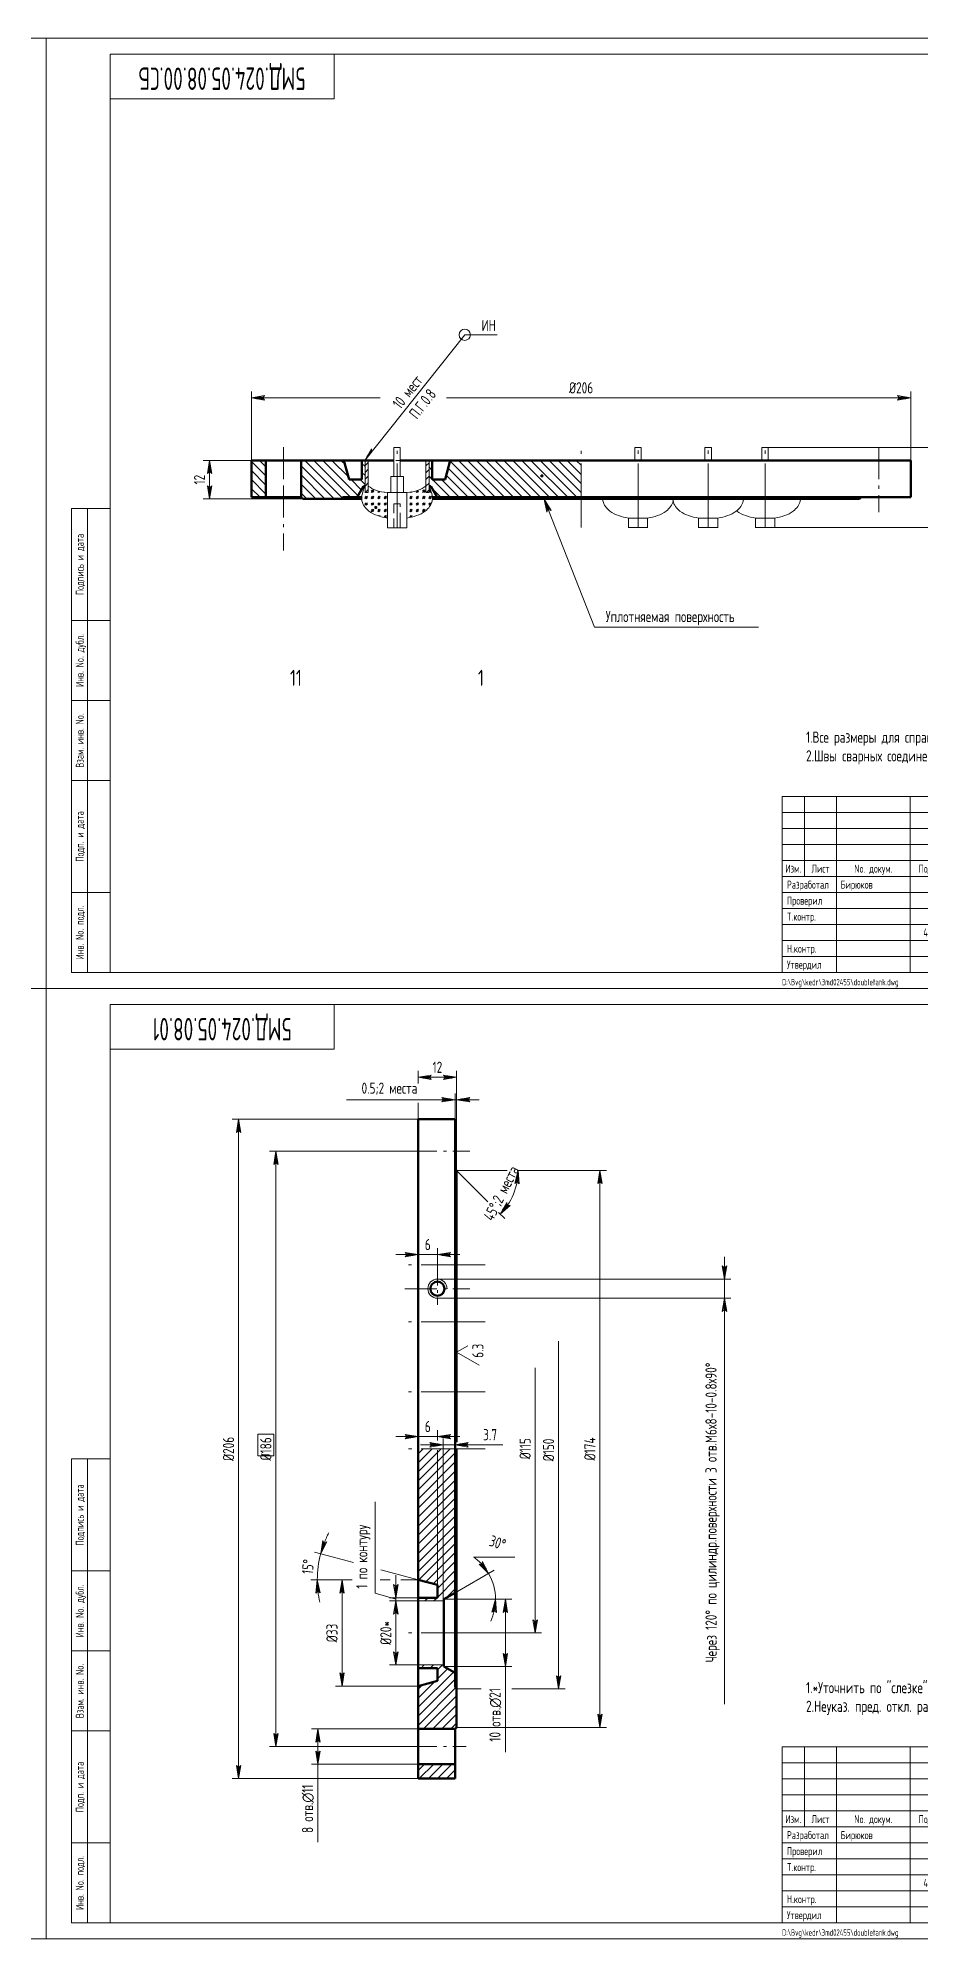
# Model space of a CAD drawing. Extents: x -414 to 4851, y -2165 to 1761.
# Drawn here: x 1683 to 1959, y 1014 to 1608 of the extents above; entities that cross this region are included whole.
import ezdxf
from ezdxf.enums import TextEntityAlignment as Align

# ---------------------------------------------------------------- set-up
doc = ezdxf.new("R2010")
doc.units = 0
for name, pattern in [('S-P10', [15, 10, -2, 1, -2]), ('S-P20', [27, 20, -3, 1, -3]), ('S-P4', [7.8, 4, -1.5, 0.8, -1.5])]:
    doc.linetypes.add(name, pattern=pattern)
for name, color, linetype, lineweight in [('1', 9, 'CONTINUOUS', 20), ('2', 2, 'CONTINUOUS', 50), ('DIM', 4, 'CONTINUOUS', 20), ('HATCH', 5, 'CONTINUOUS', 20), ('TR', 3, 'CONTINUOUS', 20)]:
    doc.layers.add(name, color=color, linetype=linetype, lineweight=lineweight)
doc.styles.add('SIMPLEX', font='simplex.shx', dxfattribs={"width": 0.7})
pattern_1 = [(44.99999999999999, (1051.303833354489, 349.9254798137327), (6.468351676861131e-16, 2.000000618897904), [1.13137, -1.697056]), (44.99999999999999, (1051.303833354489, 350.3254798137328), (6.468351676861131e-16, 2.000000618897904), [0.565686, -2.262742]), (44.99999999999999, (1051.703833354489, 349.9254798137327), (6.468351676861131e-16, 2.000000618897904), [0.565686, -2.262742])]
pattern_2 = [(44.99999999999999, (1050.703833354489, 349.3254798137328), (-1.060660171779821, 1.060660171779822), [])]
pattern_3 = [(135, (-1573.865780161137, -28.8072000388579), (-1.414213562373095, -1.414213562373095), [])]
pattern_4 = [(225, (3306.707753339704, -2259.665381346863), (1.414213562373095, -1.414213562373095), [])]

# ---------------------------------------------------------------- blocks, each defined once
blk = doc.blocks.new('SHTAMP1')
at = {"layer": 'DIM', "color": 2}
for p, q in [((-185, 55), (0, 55)), ((-185, 55), (-185, 0)), ((-178, 55), (-178, 29.99999999999999)), ((-168, 55), (-168, 0)), ((-145, 55), (-145, 0)), ((-130, 55), (-130, 0)), ((-120, 55), (-120, 0)), ((-120, 40), (0, 40)), ((-49.99999999999997, 40), (-50, 0)), ((-34.99999999999997, 40), (-34.99999999999997, 20)), ((-17.99999999999997, 40), (-17.99999999999997, 20.00000000000001)), ((-185, 35), (-120, 35)), ((-185, 30), (-120, 30)), ((-49.99999999999997, 35), (0, 35)), ((-50, 20), (0, 20)), ((-29.99999999999994, 20.00000000000001), (-29.99999999999997, 15)), ((-120, 15), (0, 15))]:
    blk.add_line(p, q, dxfattribs=at)
at = {"layer": 'DIM'}
for p, q in [((-185, 50), (-120, 50)), ((-185, 45), (-120, 45)), ((-185, 40), (-120, 40)), ((-44.99999999999997, 35), (-44.99999999999997, 20)), ((-39.99999999999997, 35), (-39.99999999999997, 20)), ((-185, 25), (-120, 25)), ((-185, 20), (-120, 20)), ((-185, 15), (-120, 15)), ((-185, 10), (-120, 10)), ((-185, 5), (-120, 5))]:
    blk.add_line(p, q, dxfattribs=at)
at = {"layer": 'DIM', "style": 'SIMPLEX', "width": 0.6}
blk.add_text('1', height=2.5, dxfattribs=at).set_placement((-35.17607202795625, 16.2))
at = {"layer": 'DIM', "style": 'SIMPLEX', "width": 0.6, "flags": 8}
blk.add_attdef('ОБОЗНАЧЕНИЕ2', text='', height=7, dxfattribs=at).set_placement((-117, 60), align=Align.MIDDLE)
at = {"layer": 'DIM', "style": 'SIMPLEX', "width": 0.6}
for tag, height, p in [('ОБОЗНАЧЕНИЕ', 7, (-60, 47.5)), ('МАСШТАБ', 5, (-9, 27.5))]:
    blk.add_attdef(tag, text='', height=height, dxfattribs=at).set_placement(p, align=Align.MIDDLE)
at = {"layer": 'DIM', "style": 'SIMPLEX', "width": 0.9108433734939759}
blk.add_attdef('ДАТА', text='', height=2.5, dxfattribs=at).set_placement((-129.5, 26.2), (-120.5, 26.2), align=Align.FIT)
at = {"layer": 'DIM', "style": 'SIMPLEX', "width": 0.6}
for tag, p in [('ЛИСТОВ', (-13.325, 16.2)), ('FORMAT', (-20, -3.8))]:
    blk.add_attdef(tag, p, '', height=2.5, dxfattribs=at)
blk.add_attdef('ТЕЛЕФОН', text='', height=2.5, dxfattribs=at).set_placement((-137.5, 12.5), align=Align.MIDDLE_CENTER)
at = {"layer": 'TR', "style": 'SIMPLEX', "width": 0.7}
for s, p in [('Литера', (-42.49999999999997, 36.2)), ('Масса', (-26.49999999999997, 36.2)), ('Масштаб', (-9, 36.2)), ('Изм.', (-181.5, 31.2)), ('Лист', (-173, 31.2)), ('No. докум.', (-156.5, 31.2)), ('Подпись', (-137.5, 31.2)), ('Дата', (-125, 31.2)), ('Институт ядерной физики', (-25, 10.70243239950646)), ('СО РАН', (-25, 6.416718113792172)), ('Новосибирск', (-25, 2.131003828077887))]:
    blk.add_text(s, height=2.5, dxfattribs=at).set_placement(p, align=Align.CENTER)
at = {"layer": 'TR', "style": 'SIMPLEX'}
for s, width, p in [('Разработал', 0.6, (-183.5, 26.2)), ('T.контр.', 0.7, (-183.5, 16.2)), ('Проверил', 0.7, (-183.5, 21.2)), ('Лист', 0.7, (-48.5, 16.2)), ('Листов', 0.7, (-28.49999999999997, 16.2)), ('Н.контр.', 0.7, (-183.5, 6.200000000000001)), ('Утвердил', 0.7, (-183.5, 1.200000000000001))]:
    blk.add_text(s, height=2.5, dxfattribs=dict(at, width=width)).set_placement(p)
at = {"layer": 'TR', "style": 'SIMPLEX', "width": 0.6}
for tag, height, p in [('НАИМЕНОВАНИЕ', 5, (-85.34568711718521, 29.20002082529924)), ('НАИМЕНОВАНИЕ2', 5, (-85.34568711718521, 21.20002082529924)), ('МАТЕРИАЛ', 3.5, (-85, 9)), ('СОРТАМЕНТ', 3.5, (-85, 3))]:
    blk.add_attdef(tag, text='', height=height, dxfattribs=at).set_placement(p, align=Align.CENTER)
for tag, p, height in [('РАЗРАБОТАЛ', (-166.7, 26.2), 2.5), ('ПРОВЕРИЛ', (-166.7, 21.2), 2.5), ('НОРМОКОНТРОЛЬ', (-166.7, 6.199999999999998), 2.5), ('УТВЕРДИЛ', (-166.7, 1.199999999999999), 2.5), ('ФАЙЛ', (-185, -4), 2)]:
    blk.add_attdef(tag, p, '', height=height, dxfattribs=at)
blk = doc.blocks.new('A4')
at = {"layer": 'DIM', "color": 2}
for p, q in [((7.999999999999972, 5), (8.000000000000028, 150)), ((20.00000000000003, 150), (8.000000000000028, 150)), ((12.99999999999997, 5), (13.00000000000003, 150)), ((20, 115), (8, 115)), ((20, 90), (8, 90)), ((20, 65), (8, 65)), ((19.99999999999997, 30), (7.999999999999972, 30)), ((19.99999999999997, 5), (7.999999999999972, 5))]:
    blk.add_line(p, q, dxfattribs=at)
at = {"layer": 'DIM'}
blk.add_lwpolyline([(0, 0), (1.81854043542623e-14, 297), (210, 297), (210, 0)], close=True, dxfattribs=at)
at = {"layer": 'DIM', "color": 2}
blk.add_lwpolyline([(20, 5), (20.00000000000002, 292), (205, 292), (205, 5)], close=True, dxfattribs=at)
blk.add_lwpolyline([(20.00000000000001, 278), (90.00000000000001, 278), (90.00000000000001, 292)], dxfattribs=at)
at = {"layer": 'DIM'}
ref = blk.add_blockref('SHTAMP1', (205, 5), dxfattribs=at)
ref.add_attrib('МАСШТАБ', '1:1', dxfattribs={"height": 5, "style": 'SIMPLEX', "width": 0.6}).set_placement((196, 32.5), align=Align.MIDDLE)
ref.add_attrib('ЛИСТОВ', '1', (191.675, 21.2), dxfattribs={"height": 2.5, "style": 'SIMPLEX', "width": 0.6})
ref.add_attrib('FORMAT', 'Format A4', (185, 1.2), dxfattribs={"height": 2.5, "style": 'SIMPLEX', "width": 0.6})
at = {"layer": 'DIM', "style": 'SIMPLEX', "width": 0.7}
for s, p in [('Подпись и дата', (11.80000000000001, 132.5)), ('Инв. No. дубл.', (11.79999999999998, 102.5)), ('Взам. инв. No.', (11.79999999999998, 77.50000000000003)), ('Подп. и дата', (11.79999999999998, 47.50000000000001)), ('Инв. No. подл.', (11.79999999999998, 17.50000000000001))]:
    blk.add_text(s, height=2.5, rotation=90, dxfattribs=at).set_placement(p, align=Align.CENTER)
blk = doc.blocks.new('LEADR')
at = {"layer": 'DIM'}
for p, q in [((-1.170416226631389, 0.2000000000000028), (0, 0)), ((-0.9997944300187243, -0.0002412563466975826), (-1.170416226631389, 0.2000000000000028)), ((0, 0), (-1.170416226631389, -0.1999999999999886)), ((-0.4381870021173455, 0.07487712356459042), (-1.063684681848329, 0.07474016190496968)), ((0, 0), (-1, 0)), ((-1.170416226631389, -0.1999999999999886), (-0.9997944300187243, -0.0002412563466975826)), ((-0.4396274744967172, -0.07512327059271229), (-1.063870801763059, -0.07525989858129378))]:
    blk.add_line(p, q, dxfattribs=at)
blk = doc.blocks.new('SVLEADR')
at = {"layer": 'DIM'}
for p, q in [((-1.170621796612664, -0.199758743653291), (-1, 0)), ((0, 0), (-1.170621796612664, -0.199758743653291)), ((-0.3755462257252447, -0.07510924514504325), (-1.064076371744335, -0.0750186422345962))]:
    blk.add_line(p, q, dxfattribs=at)

msp = doc.modelspace()

# ---------------------------------------------------------------- hatches: boundary and pattern name
at = {"layer": 'HATCH'}
h = msp.add_hatch(dxfattribs=at)
h.set_pattern_fill('U', color=256, scale=2, angle=135, style=0, pattern_type=0)
h.set_pattern_definition(pattern_3)
h.paths.add_polyline_path([(1749.866534416438, 1464.431477026158), (1754.366534416438, 1464.431477026158), (1754.366534416438, 1475.931477026159), (1749.866534416439, 1475.931477026159)])
h = msp.add_hatch(dxfattribs=at)
h.set_pattern_fill('U', color=256, scale=2, angle=135, style=0, pattern_type=0)
h.set_pattern_definition(pattern_3)
h.paths.add_polyline_path([(1782.55713333968, 1463.931477026158), (1784.866534416438, 1467.931477026158), (1785.366534416437, 1467.931477026158), (1785.366534416438, 1475.931477026158), (1784.366534416438, 1475.931477026158), (1784.366534416438, 1469.931477026158), (1780.366534416438, 1469.931477026158), (1778.758839261851, 1475.931477026158), (1765.366534416439, 1475.931477026158), (1765.366534416438, 1464.431477026158), (1765.866534416438, 1463.931477026158)])
h = msp.add_hatch(dxfattribs=at)
h.set_pattern_fill('U', color=256, scale=1.5, angle=44.99999999999999, style=0, pattern_type=0)
h.set_pattern_definition(pattern_2)
h.paths.add_polyline_path([(1785.366534416438, 1465.925243599611), (1786.366534416438, 1465.925243599611), (1786.366534416438, 1475.931477026158), (1785.366534416438, 1475.931477026158)])
h = msp.add_hatch(dxfattribs=at)
h.set_pattern_fill('U', color=256, scale=1.5, angle=44.99999999999999, style=0, pattern_type=0)
h.set_pattern_definition(pattern_2)
h.paths.add_polyline_path([(1804.366534416438, 1465.925243599611), (1805.366534416438, 1465.925243599611), (1805.366534416438, 1475.931477026157), (1804.366534416438, 1475.931477026157)])
h = msp.add_hatch(dxfattribs=at)
h.set_pattern_fill('U', color=256, scale=2, angle=135, style=0, pattern_type=0)
h.set_pattern_definition(pattern_3)
h.paths.add_polyline_path([(1852.866534416438, 1475.931477026156), (1811.974229571026, 1475.931477026157), (1810.366534416439, 1469.931477026158), (1806.366534416438, 1469.931477026158), (1806.366534416438, 1475.931477026157), (1805.366534416437, 1475.931477026158), (1805.366534416438, 1467.931477026158), (1805.866534416438, 1467.931477026158), (1808.175935493196, 1463.931477026158), (1852.866534416438, 1463.931477026158)])
h = msp.add_hatch(dxfattribs=at)
h.set_pattern_fill('STEK', color=256, scale=2, angle=-1.272221872585407e-14, style=0, pattern_type=2)
h.set_pattern_definition(pattern_1)
edge = h.paths.add_edge_path()
edge.add_line((1786.366534416437, 1465.925243599611), (1785.366534416438, 1465.925243599612))
edge.add_line((1785.366534416438, 1465.925243599612), (1785.366534416437, 1467.931477026156))
edge.add_spline(control_points=[(1785.366534416438, 1467.931477026158), (1784.725137772699, 1466.353715661609), (1783.564225224601, 1463.49800541758), (1786.948376826766, 1459.062631097087), (1790.298904459577, 1458.35928347819), (1792.366534416438, 1457.925243599611)], knot_values=[0, 0, 0, 0, 4.748227285243624, 8.594177550623275, 14.79264694561892, 14.79264694561892, 14.79264694561892, 14.79264694561892], degree=3, periodic=0)
edge.add_line((1792.366534416438, 1457.925243599611), (1792.366534416438, 1465.95226907359))
edge.add_spline(control_points=[(1792.344896208548, 1465.954795815385), (1791.101233830645, 1466.061574957586), (1788.938617543903, 1466.247254219188), (1787.133554375039, 1467.42922556551), (1786.366534416438, 1467.931477026158)], knot_values=[0, 0, 0, 0, 3.670717162489791, 6.383044836497906, 6.383044836497906, 6.383044836497906, 6.383044836497906], degree=3, periodic=0)
edge.add_line((1786.366534416437, 1467.931477026158), (1786.366534416437, 1465.925243599611))
h = msp.add_hatch(dxfattribs=at)
h.set_pattern_fill('STEK', color=256, scale=2, angle=-1.272221872585407e-14, style=0, pattern_type=2)
h.set_pattern_definition(pattern_1)
edge = h.paths.add_edge_path()
edge.add_spline(control_points=[(1798.388172624328, 1465.954795815385), (1799.631835002231, 1466.061574957586), (1801.794451288973, 1466.247254219188), (1803.599514457836, 1467.429225565509), (1804.366534416438, 1467.931477026158)], knot_values=[0, 0, 0, 0, 3.670717162490015, 6.383044836498129, 6.383044836498129, 6.383044836498129, 6.383044836498129], degree=3, periodic=0)
edge.add_line((1798.366534416438, 1465.952563487323), (1798.366534416437, 1457.925243599611))
edge.add_spline(control_points=[(1798.366534416438, 1457.925243599611), (1800.434164373298, 1458.35928347819), (1803.784692006109, 1459.062631097087), (1807.168843608274, 1463.49800541758), (1806.007931060176, 1466.353715661609), (1805.366534416438, 1467.931477026158)], knot_values=[0, 0, 0, 0, 6.198469394995648, 10.0444196603753, 14.79264694561888, 14.79264694561888, 14.79264694561888, 14.79264694561888], degree=3, periodic=0)
edge.add_line((1805.366534416437, 1467.931477026159), (1805.366534416438, 1465.925243599611))
edge.add_line((1805.366534416438, 1465.925243599611), (1804.366534416437, 1465.925243599611))
edge.add_line((1804.366534416437, 1465.925243599611), (1804.366534416438, 1467.931477026158))
h = msp.add_hatch(dxfattribs=at)
h.set_pattern_fill('U', color=256, scale=2, angle=225, style=0, pattern_type=0)
h.set_pattern_definition(pattern_4)
h.paths.add_polyline_path([(1801.96907627469, 1167.066933230711), (1801.96907627469, 1126.174628385299), (1807.969076274689, 1124.566933230712), (1807.969076274689, 1120.566933230711), (1801.96907627469, 1120.566933230711), (1801.969076274689, 1119.566933230711), (1809.969076274689, 1119.566933230711), (1809.969076274689, 1120.066933230712), (1813.969076274689, 1122.376334307469), (1813.969076274689, 1167.066933230712)])
h = msp.add_hatch(dxfattribs=at)
h.set_pattern_fill('U', color=256, scale=2, angle=225, style=0, pattern_type=0)
h.set_pattern_definition(pattern_4)
h.paths.add_polyline_path([(1813.969076274689, 1096.757532153953), (1809.969076274689, 1099.066933230711), (1809.969076274689, 1099.566933230711), (1801.969076274689, 1099.566933230711), (1801.969076274689, 1098.566933230711), (1807.969076274689, 1098.566933230711), (1807.969076274689, 1094.566933230712), (1801.969076274689, 1092.959238076125), (1801.969076274689, 1079.566933230712), (1813.469076274689, 1079.566933230712), (1813.969076274689, 1080.066933230711)])
h = msp.add_hatch(dxfattribs=at)
h.set_pattern_fill('U', color=256, scale=2, angle=225, style=0, pattern_type=0)
h.set_pattern_definition(pattern_4)
h.paths.add_polyline_path([(1813.469076274689, 1064.066933230712), (1813.469076274689, 1068.566933230712), (1801.969076274689, 1068.566933230712), (1801.969076274688, 1064.066933230712)])

# ---------------------------------------------------------------- linework, layer by layer
at = {"layer": '1', "linetype": 'S-P10'}
for p, q in [((1759.866534416438, 1480.070887324208), (1759.866534416438, 1459.792066728108)), ((1945.866534416438, 1480.070887324208), (1945.866534416438, 1459.792066728108)), ((1759.866534416438, 1468.070887324208), (1759.866534416438, 1447.792066728108)), ((1797.829665976639, 1260.066933230712), (1818.108486572738, 1260.066933230712)), ((1797.829665976639, 1217.128404656511), (1818.108486572738, 1217.128404656511)), ((1797.829665976639, 1074.066933230712), (1816.970340264788, 1074.066933230712))]:
    msp.add_line(p, q, dxfattribs=at)
at = {"layer": '1'}
for p, q in [((1796.366534416438, 1479.931477026158), (1794.366534416438, 1479.931477026158)), ((1794.366534416438, 1479.931477026158), (1794.366534416438, 1470.931477026158)), ((1796.366534416438, 1470.931477026158), (1796.366534416438, 1479.931477026158)), ((1785.366534416438, 1465.925243599612), (1785.366534416438, 1475.931477026158)), ((1786.366534416438, 1465.925243599612), (1786.366534416438, 1475.931477026158)), ((1796.985497978927, 1475.931477026158), (1794.985497978927, 1475.931477026158)), ((1804.366534416438, 1465.925243599612), (1804.366534416438, 1475.931477026158)), ((1805.366534416438, 1465.925243599612), (1805.366534416438, 1475.931477026158)), ((1797.366534416438, 1470.931477026158), (1793.366534416438, 1470.931477026158)), ((1793.366534416438, 1470.931477026158), (1793.366534416438, 1465.931477026158)), ((1797.366534416438, 1465.931477026158), (1797.366534416438, 1470.931477026158)), ((1786.366534416438, 1465.925243599611), (1785.366534416438, 1465.925243599611)), ((1792.366534416438, 1465.925243599611), (1792.366534416438, 1454.925243599611)), ((1798.366534416438, 1465.925243599611), (1792.366534416438, 1465.925243599611)), ((1794.366534416438, 1462.425243599611), (1794.366534416438, 1459.456602176462)), ((1796.366534416438, 1462.425243599611), (1794.366534416438, 1462.425243599611)), ((1796.366534416438, 1461.406058563111), (1796.366534416438, 1462.425243599611)), ((1798.366534416438, 1454.925243599611), (1798.366534416438, 1465.925243599611)), ((1805.366534416438, 1465.925243599611), (1804.366534416438, 1465.925243599611)), ((1794.366534416438, 1457.79595193317), (1794.366534416438, 1454.925243599611)), ((1796.366534416438, 1454.925243599611), (1796.366534416438, 1459.601005248141)), ((1792.366534416438, 1454.925243599611), (1798.366534416438, 1454.925243599611)), ((1756.895422728571, 1171.702252864811), (1751.859945297053, 1171.702252864811)), ((1751.859945297053, 1171.702252864811), (1751.859945297053, 1164.876926775794)), ((1756.895422728571, 1164.926748418783), (1756.895422728571, 1171.702252864811)), ((1751.859945297053, 1164.926748418783), (1756.895422728571, 1164.926748418783)), ((1809.969076274689, 1119.566933230711), (1801.969076274689, 1119.566933230711)), ((1809.969076274689, 1099.566933230711), (1801.969076274689, 1099.566933230711))]:
    msp.add_line(p, q, dxfattribs=at)
at = {"layer": '1', "linetype": 'S-P20'}
for p, q in [((1795.366534416438, 1454.967390402789), (1795.366534416438, 1480.887799602436)), ((1852.866534416438, 1454.967390402789), (1852.866534416438, 1480.887799602436)), ((1870.666534416438, 1455.009537205966), (1870.666534416438, 1480.929946405613)), ((1892.566534416438, 1455.009537205966), (1892.566534416438, 1480.929946405613)), ((1910.366534416438, 1455.009537205966), (1910.366534416438, 1480.929946405613)), ((1822.891016094881, 1224.566933230712), (1796.970606895233, 1224.566933230712)), ((1822.891016094881, 1206.766933230712), (1796.970606895233, 1206.766933230712)), ((1822.891016094881, 1184.866933230712), (1796.970606895233, 1184.866933230712)), ((1822.933162898059, 1167.066933230712), (1797.012753698411, 1167.066933230712)), ((1822.933162898059, 1109.566933230712), (1797.012753698411, 1109.566933230712))]:
    msp.add_line(p, q, dxfattribs=at)
at = {"layer": '1', "color": 2}
for p, q in [((1869.666534416438, 1479.973623829335), (1869.666534416438, 1475.931477026157)), ((1871.666534416438, 1479.973623829335), (1869.666534416438, 1479.973623829335)), ((1871.666534416438, 1475.931477026157), (1871.666534416438, 1479.973623829335)), ((1891.566534416438, 1479.973623829335), (1891.566534416438, 1475.931477026157)), ((1893.566534416438, 1479.973623829335), (1891.566534416438, 1479.973623829335)), ((1893.566534416438, 1475.931477026157), (1893.566534416438, 1479.973623829335)), ((1909.366534416438, 1479.973623829335), (1909.366534416438, 1475.931477026157)), ((1911.366534416438, 1479.973623829335), (1909.366534416438, 1479.973623829335)), ((1911.366534416438, 1475.931477026158), (1911.366534416438, 1479.973623829335)), ((1872.285497978928, 1475.973623829335), (1870.285497978928, 1475.973623829335)), ((1894.185497978927, 1475.973623829335), (1892.185497978927, 1475.973623829335)), ((1911.985497978927, 1475.973623829335), (1909.985497978927, 1475.973623829335)), ((1870.666534416438, 1457.925243599611), (1867.666534416439, 1457.925243599611)), ((1867.666534416439, 1454.925243599611), (1867.666534416439, 1457.925243599611)), ((1870.666534416438, 1457.925243599611), (1873.666534416438, 1457.925243599611)), ((1873.666534416438, 1454.925243599611), (1873.666534416438, 1457.925243599611)), ((1892.566534416438, 1457.925243599611), (1889.566534416439, 1457.925243599611)), ((1889.566534416439, 1454.925243599611), (1889.566534416439, 1457.925243599611)), ((1892.566534416438, 1457.925243599611), (1895.566534416438, 1457.925243599611)), ((1895.566534416438, 1454.925243599611), (1895.566534416438, 1457.925243599611)), ((1910.366534416438, 1457.925243599611), (1907.366534416439, 1457.925243599611)), ((1907.366534416439, 1454.925243599611), (1907.366534416439, 1457.925243599611)), ((1910.366534416438, 1457.925243599611), (1913.366534416438, 1457.925243599611)), ((1913.366534416438, 1454.925243599611), (1913.366534416438, 1457.925243599611)), ((1870.666534416438, 1454.967390402789), (1867.666534416439, 1454.967390402789)), ((1870.666534416438, 1454.967390402789), (1873.666534416438, 1454.967390402789)), ((1892.566534416438, 1454.967390402789), (1889.566534416439, 1454.967390402789)), ((1892.566534416438, 1454.967390402789), (1895.566534416438, 1454.967390402789)), ((1910.366534416438, 1454.967390402789), (1907.366534416439, 1454.967390402789)), ((1910.366534416438, 1454.967390402789), (1913.366534416438, 1454.967390402789))]:
    msp.add_line(p, q, dxfattribs=at)
at = {"layer": '1', "linetype": 'S-P4'}
msp.add_line((1807.96907627469, 1222.128404656511), (1807.96907627469, 1212.128404656511), dxfattribs=at)
at = {"layer": '1'}
msp.add_arc((1807.96907627469, 1217.128404656511), 3, 0, 270, dxfattribs=at)
for points in [[(1792.366534416438, 1457.925243599611), (1786.564510466768, 1460.106422392869), (1784.3968658136, 1463.283315545206), (1785.366534416438, 1467.931477026158)], [(1786.366534416438, 1467.931477026158), (1788.732155119936, 1466.604616031791), (1792.344896208548, 1465.954795815385)], [(1798.366534416438, 1457.925243599611), (1804.168558366107, 1460.106422392869), (1806.336203019275, 1463.283315545206), (1805.366534416438, 1467.931477026158)], [(1804.366534416438, 1467.931477026158), (1802.00091371294, 1466.604616031791), (1798.388172624328, 1465.954795815385)]]:
    msp.add_spline(points, degree=3, dxfattribs=at)
at = {"layer": '1', "color": 2}
for points, knots in [([(1867.666534416439, 1457.925243599611), (1865.598904459579, 1458.35928347819), (1862.248376826768, 1459.062631097086), (1859.794473383229, 1462.27879325468), (1859.626610346252, 1463.713835383503), (1859.618190038635, 1463.931477026157)], [0, 0, 0, 0, 6.198469394995435, 10.04441966037509, 10.7263892243141, 10.7263892243141, 10.7263892243141, 10.7263892243141]), ([(1873.666534416438, 1457.925243599611), (1875.734164373298, 1458.35928347819), (1879.084692006109, 1459.062631097086), (1881.538595449648, 1462.27879325468), (1881.706458486625, 1463.713835383503), (1881.714878794242, 1463.931477026157)], [0, 0, 0, 0, 6.198469394995435, 10.04441966037509, 10.7263892243141, 10.7263892243141, 10.7263892243141, 10.7263892243141]), ([(1889.566534416439, 1457.925243599611), (1887.498904459578, 1458.35928347819), (1884.148376826767, 1459.062631097086), (1881.694473383228, 1462.27879325468), (1881.526610346252, 1463.713835383503), (1881.518190038634, 1463.931477026157)], [0, 0, 0, 0, 6.198469394995435, 10.04441966037509, 10.7263892243141, 10.7263892243141, 10.7263892243141, 10.7263892243141]), ([(1895.566534416438, 1457.925243599611), (1897.634164373298, 1458.35928347819), (1900.984692006109, 1459.062631097086), (1903.438595449648, 1462.27879325468), (1903.606458486624, 1463.713835383503), (1903.614878794242, 1463.931477026157)], [0, 0, 0, 0, 6.198469394995435, 10.04441966037509, 10.7263892243141, 10.7263892243141, 10.7263892243141, 10.7263892243141]), ([(1913.366534416438, 1457.925243599611), (1915.434164373298, 1458.35928347819), (1918.784692006109, 1459.062631097086), (1921.238595449648, 1462.27879325468), (1921.406458486625, 1463.713835383503), (1921.414878794242, 1463.931477026157)], [0, 0, 0, 0, 6.198469394995435, 10.04441966037509, 10.7263892243141, 10.7263892243141, 10.7263892243141, 10.7263892243141]), ([(1907.366534416439, 1457.925243599611), (1905.298904459578, 1458.35928347819), (1903.190562191384, 1458.801869744195), (1901.499027626091, 1460.158473912565), (1901.466534416438, 1460.185001870164)], [0, 0, 0, 0, 6.198469394995435, 6.320519288384264, 6.320519288384264, 6.320519288384264, 6.320519288384264])]:
    msp.add_open_spline(points, degree=3, knots=knots, dxfattribs=at)
at = {"layer": '2'}
for p, q in [((1749.866534416438, 1464.431477026158), (1749.866534416438, 1475.931477026159)), ((1749.866534416438, 1475.931477026159), (1794.366534416438, 1475.931477026158)), ((1754.366534416438, 1464.431477026158), (1754.366534416438, 1475.931477026159)), ((1765.366534416438, 1464.431477026158), (1765.366534416438, 1475.931477026158)), ((1780.366534416438, 1469.931477026158), (1778.758839261851, 1475.931477026158)), ((1784.366534416438, 1469.931477026158), (1784.366534416438, 1475.931477026158)), ((1796.366534416438, 1475.931477026158), (1852.866534416438, 1475.931477026156)), ((1806.366534416438, 1469.931477026158), (1806.366534416438, 1475.931477026158)), ((1810.366534416439, 1469.931477026158), (1811.974229571026, 1475.931477026158)), ((1955.866534416438, 1475.931477026159), (1852.866534416438, 1475.931477026156)), ((1955.866534416438, 1464.431477026158), (1955.866534416438, 1475.931477026159)), ((1784.366534416438, 1469.931477026158), (1780.366534416438, 1469.931477026158)), ((1782.845808474274, 1464.431477026158), (1784.866534416438, 1467.931477026158)), ((1785.366534416438, 1467.931477026158), (1784.866534416438, 1467.931477026158)), ((1805.866534416438, 1467.931477026158), (1805.366534416438, 1467.931477026158)), ((1807.887260358601, 1464.431477026158), (1805.866534416438, 1467.931477026158)), ((1810.366534416438, 1469.931477026158), (1806.366534416438, 1469.931477026158)), ((1765.366534416438, 1464.431477026158), (1749.866534416438, 1464.431477026158)), ((1765.866534416438, 1463.931477026158), (1765.366534416438, 1464.431477026158)), ((1784.318190038633, 1463.931477026158), (1765.866534416438, 1463.931477026158)), ((1777.866534416438, 1463.931477026158), (1778.366534416438, 1464.431477026158)), ((1784.327060265949, 1464.431477026158), (1778.366534416438, 1464.431477026158)), ((1852.866534416438, 1464.431477026158), (1806.406008566926, 1464.431477026158)), ((1852.866534416438, 1463.931477026158), (1806.414878794242, 1463.931477026158)), ((1852.866534416438, 1464.431477026157), (1955.866534416438, 1464.431477026158)), ((1852.866534416438, 1463.931477026158), (1939.866534416438, 1463.931477026158)), ((1939.866534416438, 1463.931477026158), (1940.366534416438, 1464.431477026158)), ((1801.969076274688, 1270.066933230712), (1801.969076274691, 1167.066933230712)), ((1813.469076274689, 1270.066933230712), (1801.969076274688, 1270.066933230712)), ((1813.46907627469, 1167.066933230712), (1813.469076274689, 1270.066933230712)), ((1813.969076274689, 1254.066933230712), (1813.469076274689, 1254.566933230712)), ((1813.969076274689, 1169.212081904711), (1813.969076274689, 1254.066933230712)), ((1801.969076274689, 1110.566933230711), (1801.969076274691, 1167.066933230712)), ((1813.469076274689, 1167.066933230712), (1813.469076274689, 1120.6064073812)), ((1813.969076274689, 1167.066933230712), (1813.969076274689, 1120.615277608516)), ((1807.969076274689, 1124.566933230712), (1801.969076274689, 1126.174628385299)), ((1807.969076274689, 1124.566933230711), (1807.969076274689, 1120.566933230711)), ((1807.969076274689, 1120.566933230711), (1801.969076274689, 1120.566933230711)), ((1813.469076274689, 1122.087659172875), (1809.969076274689, 1120.066933230712)), ((1809.969076274689, 1120.066933230711), (1809.969076274689, 1119.566933230711)), ((1809.969076274689, 1119.566933230711), (1809.969076274689, 1099.066933230711)), ((1813.469076274689, 1120.6064073812), (1813.469076274689, 1092.566933230712)), ((1813.969076274689, 1120.597537153884), (1813.969076274689, 1080.066933230712)), ((1801.969076274688, 1064.066933230712), (1801.969076274689, 1110.566933230711)), ((1813.469076274689, 1097.046207288548), (1809.969076274689, 1099.066933230711)), ((1807.969076274689, 1098.566933230711), (1801.969076274689, 1098.566933230711)), ((1807.969076274689, 1094.566933230711), (1801.969076274689, 1092.959238076124)), ((1807.969076274689, 1098.566933230711), (1807.969076274689, 1094.566933230711)), ((1813.969076274689, 1092.066933230712), (1813.469076274689, 1092.566933230712)), ((1813.469076274689, 1079.566933230712), (1801.969076274689, 1079.566933230712)), ((1813.969076274689, 1080.066933230712), (1813.469076274689, 1079.566933230712)), ((1813.469076274689, 1079.566933230712), (1813.469076274689, 1064.066933230712)), ((1813.469076274689, 1068.566933230712), (1801.969076274688, 1068.566933230712)), ((1813.469076274689, 1064.066933230712), (1801.969076274688, 1064.066933230712))]:
    msp.add_line(p, q, dxfattribs=at)
msp.add_circle((1807.96907627469, 1217.128404656511), 2.2, dxfattribs=at)
at = {"layer": 'DIM'}
for p, q in [((1785.340601350193, 1475.931477026158), (1816.509260788963, 1515.190111646162)), ((1816.509260788963, 1515.190111646162), (1826.601284383913, 1515.190111646162)), ((1749.866534416438, 1475.931477026159), (1749.866534416438, 1497.478395476146)), ((1955.866534416438, 1475.931477026159), (1955.866534416438, 1497.478395476146)), ((1753.366534416438, 1495.478395476146), (1790.068170586197, 1495.478395476146)), ((1810.857731279444, 1495.478395476146), (1952.366534416438, 1495.478395476146)), ((1911.366534416438, 1479.973623829335), (1973.25726375459, 1479.973623829335)), ((1749.866534416438, 1475.931477026159), (1734.796906072554, 1475.931477026159)), ((1736.796906072554, 1467.431477026158), (1736.796906072554, 1472.431477026159)), ((1765.866534416438, 1463.931477026158), (1734.796906072554, 1463.931477026158)), ((1841.326829695225, 1463.833990932248), (1857.05335441589, 1423.830149326327)), ((1913.366534416438, 1454.967390402789), (1973.25726375459, 1454.967390402789)), ((1857.05335441589, 1423.830149326327), (1908.32835441589, 1423.830149326327)), ((1801.969076274688, 1281.215820749516), (1801.969076274688, 1285.175883062281)), ((1810.469076274689, 1283.175883062281), (1805.469076274688, 1283.175883062281)), ((1813.969076274689, 1254.066933230712), (1813.969076274689, 1285.175883062281)), ((1813.469076274689, 1270.066933230712), (1813.469076274689, 1278.175883062281)), ((1813.969076274689, 1254.066933230712), (1813.969076274689, 1278.175883062281)), ((1809.969076274689, 1276.175883062281), (1779.519076274689, 1276.175883062281)), ((1801.969076274688, 1270.066933230712), (1801.969076274688, 1275.16789851234)), ((1813.969076274689, 1276.175883062281), (1813.469076274689, 1276.175883062281)), ((1817.469076274689, 1276.175883062281), (1820.969076274689, 1276.175883062281)), ((1801.969076274688, 1270.066933230712), (1743.84333666627, 1270.066933230712)), ((1745.84333666627, 1067.566933230712), (1745.84333666627, 1266.566933230712)), ((1797.829665976639, 1260.066933230712), (1755.511188615248, 1260.066933230712)), ((1757.511188615248, 1077.566933230712), (1757.511188615248, 1256.566933230712)), ((1813.969076274689, 1254.066933230712), (1829.819480574899, 1254.066933230712)), ((1813.969076274689, 1254.066933230712), (1823.731160638015, 1244.304848867379)), ((1832.876340615435, 1254.066933230712), (1860.771445110333, 1254.066933230712)), ((1858.771445110333, 1083.566933230712), (1858.771445110333, 1250.566933230712)), ((1827.080748989604, 1240.955260515787), (1828.986996165409, 1239.04901333998)), ((1807.96907627469, 1222.128404656511), (1807.96907627469, 1229.771821664478)), ((1798.46907627469, 1227.771821664478), (1794.96907627469, 1227.771821664478)), ((1807.96907627469, 1227.771821664478), (1801.96907627469, 1227.771821664478)), ((1811.46907627469, 1227.771821664478), (1814.96907627469, 1227.771821664478)), ((1897.682951909685, 1223.628404656511), (1897.682951909685, 1227.128404656511)), ((1807.96907627469, 1220.128404656511), (1899.682951909685, 1220.128404656511)), ((1897.682951909685, 1220.128404656511), (1897.682951909685, 1214.128404656511)), ((1807.96907627469, 1214.128404656511), (1899.682951909685, 1214.128404656511)), ((1897.682951909685, 1210.628404656511), (1897.682951909685, 1087.311737989844)), ((1845.853467369307, 1095.566933230712), (1845.853467369307, 1200.742405257181)), ((1838.522271700549, 1113.066933230712), (1838.522271700549, 1192.385821214218)), ((1798.469076274691, 1170.912734675833), (1794.969076274691, 1170.912734675833)), ((1807.969076274689, 1170.912734675833), (1801.969076274691, 1170.912734675833)), ((1807.969076274689, 1169.697984830393), (1807.969076274689, 1172.912734675833)), ((1809.731704854847, 1119.566933230711), (1809.731704854847, 1170.361753029561)), ((1811.469076274689, 1170.912734675833), (1814.969076274689, 1170.912734675833)), ((1806.231704854847, 1168.361753029561), (1802.731704854847, 1168.361753029561)), ((1807.969076274689, 1124.566933230712), (1807.969076274689, 1166.661100258439)), ((1809.731704854847, 1168.361753029561), (1813.469076274689, 1168.361753029561)), ((1816.969076274689, 1168.361753029561), (1828.402409608022, 1168.361753029561)), ((1788.566031616196, 1121.996933230711), (1788.566031616196, 1150.580266564045)), ((1781.77205475009, 1131.58640399233), (1769.57971621151, 1134.853331257589)), ((1801.969076274689, 1126.174628385299), (1790.257115625299, 1129.312838783088)), ((1813.46907627469, 1122.087659172875), (1825.698768816737, 1129.148475454129)), ((1832.182468169743, 1133.284706084897), (1819.271537218486, 1133.284706084898)), ((1781.341725730526, 1126.126406563452), (1768.430794779269, 1126.126406563453)), ((1781.143790760118, 1126.126406563452), (1776.174740951829, 1126.126406563452)), ((1793.217933381077, 1126.126406563452), (1790.05094860238, 1126.126406563452)), ((1794.99936494953, 1124.066933230711), (1794.99936494953, 1127.566933230711)), ((1802.149042563857, 1126.126406563452), (1796.582861547574, 1126.126406563452)), ((1778.174740951829, 1096.459238076124), (1778.174740951829, 1122.626406563452)), ((1794.99936494953, 1120.066933230711), (1788.566031616196, 1121.996933230711)), ((1802.246423480608, 1120.566933230711), (1792.99936494953, 1120.566933230711)), ((1801.96907627469, 1119.566933230711), (1792.99936494953, 1119.566933230711)), ((1794.99936494953, 1119.566933230711), (1794.99936494953, 1120.566933230711)), ((1794.99936494953, 1119.566933230711), (1794.99936494953, 1120.566933230711)), ((1809.969076274689, 1120.066933230712), (1831.220860915512, 1120.066933230712)), ((1794.99936494953, 1103.066933230711), (1794.99936494953, 1116.066933230711)), ((1794.99936494953, 1116.066933230711), (1794.99936494953, 1112.566933230711)), ((1829.220860915512, 1116.566933230712), (1829.220860915512, 1102.566933230711)), ((1822.933162898059, 1109.566933230712), (1840.522271700549, 1109.566933230712)), ((1801.969076274689, 1099.566933230711), (1792.99936494953, 1099.566933230711)), ((1809.969076274689, 1099.066933230711), (1831.220860915512, 1099.066933230711)), ((1829.220860915512, 1099.066933230711), (1829.220860915512, 1072.350266564045)), ((1801.969076274689, 1092.959238076124), (1776.174740951829, 1092.959238076124)), ((1813.969076274689, 1092.066933230712), (1821.684349082449, 1092.066933230712)), ((1831.268652433085, 1092.066933230712), (1847.853467369307, 1092.066933230712)), ((1801.969076274689, 1079.566933230712), (1768.653144737204, 1079.566933230712)), ((1770.653144737204, 1076.066933230712), (1770.653144737204, 1072.066933230712)), ((1813.969076274689, 1080.066933230712), (1860.771445110333, 1080.066933230712)), ((1797.829665976639, 1074.066933230712), (1755.511188615248, 1074.066933230712)), ((1802.314965975533, 1064.066933230712), (1743.84333666627, 1064.066933230712)), ((1801.969076274688, 1068.566933230712), (1768.653144737204, 1068.566933230712)), ((1770.653144737204, 1068.566933230712), (1770.653144737204, 1044.183599897379))]:
    msp.add_line(p, q, dxfattribs=at)
at = {"layer": 'DIM', "color": 2}
for p, q in [((1693.666142646561, 1315.933691005587), (1693.666142646561, 1460.933691005587)), ((1705.666142646561, 1460.933691005587), (1693.666142646561, 1460.933691005587)), ((1698.666142646561, 1315.933691005587), (1698.666142646561, 1460.933691005587)), ((1705.666142646561, 1425.933691005587), (1693.666142646561, 1425.933691005587)), ((1705.666142646561, 1400.933691005587), (1693.666142646561, 1400.933691005587)), ((1705.666142646561, 1375.933691005587), (1693.666142646561, 1375.933691005587)), ((1705.666142646561, 1340.933691005587), (1693.666142646561, 1340.933691005587)), ((1705.666142646561, 1315.933691005587), (1693.666142646561, 1315.933691005587)), ((1693.666142646561, 1018.933691005587), (1693.666142646561, 1163.933691005587)), ((1705.666142646561, 1163.933691005587), (1693.666142646561, 1163.933691005587)), ((1698.666142646561, 1018.933691005587), (1698.666142646561, 1163.933691005587)), ((1705.666142646561, 1128.933691005587), (1693.666142646561, 1128.933691005587)), ((1705.666142646561, 1103.933691005587), (1693.666142646561, 1103.933691005587)), ((1705.666142646561, 1078.933691005587), (1693.666142646561, 1078.933691005587)), ((1705.666142646561, 1043.933691005587), (1693.666142646561, 1043.933691005587)), ((1705.666142646561, 1018.933691005587), (1693.666142646561, 1018.933691005587))]:
    msp.add_line(p, q, dxfattribs=at)
at = {"layer": 'DIM'}
for points in [[(1475.666142646561, 1310.933691005587), (1475.666142646561, 1607.933691005587), (1685.666142646561, 1607.933691005587), (1685.666142646561, 1310.933691005587)], [(1685.666142646561, 1310.933691005587), (1685.666142646561, 1607.933691005587), (2105.666142646561, 1607.933691005587), (2105.666142646561, 1310.933691005587)], [(1685.666142646561, 1013.933691005587), (1685.666142646561, 1310.933691005587), (2105.666142646561, 1310.933691005587), (2105.666142646561, 1013.933691005587)]]:
    msp.add_lwpolyline(points, close=True, dxfattribs=at)
at = {"layer": 'DIM', "color": 2}
for points in [[(1705.666142646561, 1315.933691005587), (1705.666142646561, 1602.933691005587), (2100.666142646561, 1602.933691005587), (2100.666142646561, 1315.933691005587)], [(1705.666142646561, 1018.933691005587), (1705.666142646561, 1305.933691005587), (2100.666142646561, 1305.933691005587), (2100.666142646561, 1018.933691005587)]]:
    msp.add_lwpolyline(points, close=True, dxfattribs=at)
for points in [[(1705.666142646561, 1588.933691005587), (1775.666142646561, 1588.933691005587), (1775.666142646561, 1602.933691005587)], [(1705.666142646561, 1291.933691005587), (1775.666142646561, 1291.933691005587), (1775.666142646561, 1305.933691005587)]]:
    msp.add_lwpolyline(points, dxfattribs=at)
at = {"layer": 'DIM', "flags": 128}
for points in [[(1840.574042408922, 1470.865917010107, 0.5, 0.5, 458.3655088839218), (1840.571907576616, 1470.866366574346, 0, 0, 0), (1826.824244260424, 1404.129886970184, 0, 0, 0), (1816.324244260424, 1404.129886970184, 0, 0, 0)], [(1788.627715999091, 1461.024317919167, 0.5, 0.5, 458.3655088839218), (1788.625656806627, 1461.025038573992, 0, 0, 0), (1768.994623925201, 1404.129886970184, 0, 0, 0), (1758.494623925201, 1404.129886970184, 0, 0, 0)]]:
    msp.add_lwpolyline(points, format="xyseb", dxfattribs=at)
msp.add_lwpolyline([(1817.469076274689, 1199.287974506909), (1813.969076274689, 1197.267248564745), (1820.969076274689, 1193.225796680418)], dxfattribs=at)
at = {"layer": 'DIM'}
msp.add_circle((1816.509260788963, 1515.190111646162), 1.75, dxfattribs=at)
for centre, radius, start, end in [((1813.969076274689, 1254.066933230712), 19.2385459880979, 325.4380451389216, 349.5619548610568), ((1802.149042563857, 1126.126406563452), 31.7182477845872, 152.3487898480704, 158.6743949240347), ((1802.149042563857, 1126.126406563452), 31.7182477845872, 164.9999999999991, 179.9999999999982), ((1809.96907627469, 1120.066933230712), 16.16308444684063, 42.43135941588921, 54.86271883179113), ((1809.96907627469, 1120.066933230712), 16.16308444684063, 359.9999999999997, 29.9999999999873), ((1802.149042563857, 1126.126406563452), 31.7182477845872, 186.3256050759625, 192.6512101519268), ((1809.96907627469, 1120.066933230712), 16.16308444684063, 335.137281168196, 347.5686405840979)]:
    msp.add_arc(centre, radius, start, end, dxfattribs=at)

# ---------------------------------------------------------------- block references
ref = msp.add_blockref('SHTAMP1', (2100.666142646561, 1315.933691005587), dxfattribs=at)
ref.add_attrib('ФАЙЛ', 'D:\\Bvg\\kedr\\3md02455\\doubletank.dwg', (1915.666142646561, 1311.933691005587), dxfattribs={"layer": 'TR', "height": 2, "style": 'SIMPLEX', "width": 0.6})
ref.add_attrib('РАЗРАБОТАЛ', 'Бирюков', (1933.966142646561, 1342.133691005587), dxfattribs={"layer": 'TR', "height": 2.5, "style": 'SIMPLEX', "width": 0.6})
ref.add_attrib('ТЕЛЕФОН', '40-79', dxfattribs={"height": 2.5, "style": 'SIMPLEX', "width": 0.6}).set_placement((1963.166142646561, 1328.433691005587), align=Align.MIDDLE_CENTER)
ref.add_attrib('ДАТА', '1.11.05', dxfattribs={"height": 2.5, "style": 'SIMPLEX', "width": 0.7411764705882353}).set_placement((1971.166142646561, 1342.133691005587), (1980.166142646561, 1342.133691005587), align=Align.FIT)
ref.add_attrib('ОБОЗНАЧЕНИЕ', '5МД.024.05.08.00.СБ', dxfattribs={"height": 7, "style": 'SIMPLEX', "width": 0.6}).set_placement((2040.666142646561, 1363.433691005587), align=Align.MIDDLE)
ref.add_attrib('МАСШТАБ', '1:1', dxfattribs={"height": 5, "style": 'SIMPLEX', "width": 0.6}).set_placement((2091.666142646561, 1343.433691005587), align=Align.MIDDLE)
ref.add_attrib('НАИМЕНОВАНИЕ', 'Фланец cо', dxfattribs={"layer": 'TR', "height": 5, "style": 'SIMPLEX', "width": 0.6}).set_placement((2015.320455529376, 1345.133691005587), align=Align.CENTER)
ref.add_attrib('НАИМЕНОВАНИЕ2', '"слезками"', dxfattribs={"layer": 'TR', "height": 5, "style": 'SIMPLEX', "width": 0.6}).set_placement((2015.320455529376, 1337.133711830887), align=Align.CENTER)
ref.add_attrib('МАТЕРИАЛ', 'Сварка', dxfattribs={"layer": 'TR', "height": 3.5, "style": 'SIMPLEX', "width": 0.6}).set_placement((2015.666142646561, 1321.933691005587), align=Align.CENTER)
ref.add_attrib('ЛИСТОВ', '1', (2087.341142646561, 1332.133691005587), dxfattribs={"height": 2.5, "style": 'SIMPLEX', "width": 0.6})
ref.add_attrib('FORMAT', 'Format A3', (2080.666142646561, 1312.133691005587), dxfattribs={"height": 2.5, "style": 'SIMPLEX', "width": 0.6})
ref.add_attrib('ОБОЗНАЧЕНИЕ2', '5МД.024.05.08.00.СБ', dxfattribs={"height": 7, "rotation": 180, "style": 'SIMPLEX', "width": 0.6, "flags": 8}).set_placement((1740.666142646561, 1595.933691005587), align=Align.MIDDLE)
at = {"layer": 'DIM', "xscale": 3.5, "yscale": 3.5, "zscale": 3.5}
for name, p, rotation in [('LEADR', (1749.866534416438, 1495.478395476146), 180), ('SVLEADR', (1785.340601350193, 1475.931477026158), 231.5528385671446), ('LEADR', (1736.796906072554, 1475.931477026159), 90), ('LEADR', (1736.796906072554, 1463.931477026158), 270), ('LEADR', (1841.326829695225, 1463.833990932248), 111.4610482427821), ('LEADR', (1801.969076274688, 1283.175883062281), 180), ('LEADR', (1813.969076274689, 1276.175883062281), 180), ('LEADR', (1745.84333666627, 1270.066933230712), 90), ('LEADR', (1757.511188615248, 1260.066933230712), 90), ('LEADR', (1833.207622262787, 1254.066933230711), 84.78097743052847), ('LEADR', (1858.771445110333, 1254.066933230712), 90), ('LEADR', (1827.572782603037, 1240.463226902353), 230.2190225694499), ('LEADR', (1807.96907627469, 1227.771821664478), 180), ('LEADR', (1897.682951909685, 1220.128404656511), 270), ('LEADR', (1897.682951909685, 1214.128404656511), 90), ('LEADR', (1807.969076274689, 1170.912734675833), 180), ('LEADR', (1813.469076274689, 1168.361753029561), 180), ('LEADR', (1771.511567864088, 1134.335693167384), 251.8371974620169), ('LEADR', (1823.966718009168, 1128.148475454129), 306.2156797079382), ('LEADR', (1770.430794779269, 1126.126406563453), 93.16280253798031), ('LEADR', (1778.174740951829, 1126.126406563452), 90), ('LEADR', (1794.99936494953, 1120.566933230711), 270), ('LEADR', (1794.99936494953, 1119.566933230711), 90), ('LEADR', (1794.99936494953, 1119.566933230711), 90), ('LEADR', (1826.13216072153, 1120.066933230712), 83.78432029204879), ('LEADR', (1829.220860915512, 1120.066933230712), 90), ('LEADR', (1838.522271700549, 1109.566933230712), 270), ('LEADR', (1794.99936494953, 1099.566933230711), 270), ('LEADR', (1829.220860915512, 1099.066933230711), 270), ('LEADR', (1778.174740951829, 1092.959238076124), 270), ('LEADR', (1845.853467369307, 1092.066933230712), 270), ('LEADR', (1858.771445110333, 1080.066933230712), 270), ('LEADR', (1757.511188615248, 1074.066933230712), 270), ('LEADR', (1770.653144737204, 1079.566933230712), 90), ('LEADR', (1770.653144737204, 1068.566933230712), 270), ('LEADR', (1745.84333666627, 1064.066933230712), 270)]:
    msp.add_blockref(name, p, dxfattribs=dict(at, rotation=rotation))
for p in [(1955.866534416438, 1495.478395476146), (1813.969076274689, 1283.175883062281), (1813.469076274689, 1276.175883062281), (1801.96907627469, 1227.771821664478), (1801.969076274691, 1170.912734675833), (1809.731704854847, 1168.361753029561)]:
    msp.add_blockref('LEADR', p, dxfattribs=at)
at = {"layer": 'DIM'}
msp.add_blockref('A4', (1475.666142646561, 1013.933691005587), dxfattribs=at)
ref = msp.add_blockref('SHTAMP1', (2100.666142646561, 1018.933691005587), dxfattribs=at)
ref.add_attrib('ФАЙЛ', 'D:\\Bvg\\kedr\\3md02455\\doubletank.dwg', (1915.666142646561, 1014.933691005587), dxfattribs={"layer": 'TR', "height": 2, "style": 'SIMPLEX', "width": 0.6})
ref.add_attrib('РАЗРАБОТАЛ', 'Бирюков', (1933.966142646561, 1045.133691005587), dxfattribs={"layer": 'TR', "height": 2.5, "style": 'SIMPLEX', "width": 0.6})
ref.add_attrib('ТЕЛЕФОН', '40-79', dxfattribs={"height": 2.5, "style": 'SIMPLEX', "width": 0.6}).set_placement((1963.166142646561, 1031.433691005587), align=Align.MIDDLE_CENTER)
ref.add_attrib('ДАТА', '1.11.05', dxfattribs={"height": 2.5, "style": 'SIMPLEX', "width": 0.7411764705882353}).set_placement((1971.166142646561, 1045.133691005587), (1980.166142646561, 1045.133691005587), align=Align.FIT)
ref.add_attrib('ОБОЗНАЧЕНИЕ', '5МД.024.05.08.01', dxfattribs={"height": 7, "style": 'SIMPLEX', "width": 0.6}).set_placement((2040.666142646561, 1066.433691005587), align=Align.MIDDLE)
ref.add_attrib('МАСШТАБ', '1:1', dxfattribs={"height": 5, "style": 'SIMPLEX', "width": 0.6}).set_placement((2091.666142646561, 1046.433691005587), align=Align.MIDDLE)
ref.add_attrib('НАИМЕНОВАНИЕ', 'Фланец  ', dxfattribs={"layer": 'TR', "height": 5, "style": 'SIMPLEX', "width": 0.6}).set_placement((2015.320455529376, 1048.133691005587), align=Align.CENTER)
ref.add_attrib('МАТЕРИАЛ', 'Сташль 12Х18Н10Т ГОСТ 7350-66', dxfattribs={"layer": 'TR', "height": 3.5, "style": 'SIMPLEX', "width": 0.6}).set_placement((2015.666142646561, 1027.933691005587), align=Align.CENTER)
ref.add_attrib('СОРТАМЕНТ', 'Лист 16 ГОСТ 19903-74', dxfattribs={"layer": 'TR', "height": 3.5, "style": 'SIMPLEX', "width": 0.6}).set_placement((2015.666142646561, 1021.933691005587), align=Align.CENTER)
ref.add_attrib('ЛИСТОВ', '1', (2087.341142646561, 1035.133691005587), dxfattribs={"height": 2.5, "style": 'SIMPLEX', "width": 0.6})
ref.add_attrib('FORMAT', 'Format A3', (2080.666142646561, 1015.133691005587), dxfattribs={"height": 2.5, "style": 'SIMPLEX', "width": 0.6})
ref.add_attrib('ОБОЗНАЧЕНИЕ2', '5МД.024.05.08.01', dxfattribs={"height": 7, "rotation": 180, "style": 'SIMPLEX', "width": 0.6, "flags": 8}).set_placement((1740.666142646561, 1298.933691005587), align=Align.MIDDLE)

# ---------------------------------------------------------------- texts
at = {"layer": 'DIM', "style": 'SIMPLEX', "width": 0.7}
for s, p in [('Подпись и дата', (1697.466142646561, 1443.433691005587)), ('Инв. No. дубл.', (1697.466142646561, 1413.433691005587)), ('Взам. инв. No.', (1697.466142646561, 1388.433691005587)), ('Подп. и дата', (1697.466142646561, 1358.433691005587)), ('Инв. No. подл.', (1697.466142646561, 1328.433691005587)), ('Подпись и дата', (1697.466142646561, 1146.433691005587)), ('Инв. No. дубл.', (1697.466142646561, 1116.433691005587)), ('Взам. инв. No.', (1697.466142646561, 1091.433691005587)), ('Подп. и дата', (1697.466142646561, 1061.433691005587)), ('Инв. No. подл.', (1697.466142646561, 1031.433691005587))]:
    msp.add_text(s, height=2.5, rotation=90, dxfattribs=at).set_placement(p, align=Align.CENTER)
for s, p in [('11', (1763.744623925201, 1405.529886970184)), ('1', (1821.574244260424, 1405.529886970184))]:
    msp.add_text(s, height=5, dxfattribs=at).set_placement(p, align=Align.CENTER)
msp.add_text('6.3', height=3.5, rotation=89.99999999999629, dxfattribs=at).set_placement((1822.369076274689, 1195.517248564745))
at = {"layer": 'DIM', "char_height": 3.5, "attachment_point": 5, "style": 'SIMPLEX'}
for s, insert in [('\\A1;%%c206', (1852.866534416438, 1498.628395476146)), ('\\A1;12', (1807.969076274689, 1286.325883062281)), ('\\A1;0.5;2 места', (1792.994076274689, 1279.659216395615)), ('\\A1;6', (1804.96907627469, 1230.921821664478)), ('\\A1;6', (1804.96907627469, 1174.062734675833)), ('\\A1;3.7', (1824.435742941356, 1171.511753029561))]:
    msp.add_mtext(s, dxfattribs=dict(at, insert=insert))
at = {"layer": 'DIM', "char_height": 3.5, "style": 'SIMPLEX'}
for s, insert, attachment_point, rotation in [('\\A1;12', (1733.646906072554, 1469.931477026158), 5, 90), ('\\A1;45°;2 места', (1828.008724579548, 1246.917457636465), 5, 63.01322840457311), ('\\A1;Через 120° по цилиндр.поверхности 3 отв.М6х8-10-0.8х90°', (1893.949618576352, 1147.220071323177), 5, 90), ('\\A1;%%c206', (1742.69333666627, 1167.066933230712), 5, 90), ('\\A1;%%c186', (1754.361188615248, 1167.066933230712), 5, 90), ('\\A1;%%c115', (1835.372271700548, 1167.135821214218), 5, 90), ('\\A1;%%c174', (1855.621445110333, 1167.066933230712), 5, 90), ('\\A1;%%c150', (1842.703467369307, 1166.742405257181), 5, 90), ('\\A1;1 по контуру', (1784.832698282863, 1123.396933230712), 4, 90), ('\\A1;30°', (1826.787920424246, 1137.746631539598), 5, 341.7455202728413), ('\\A1;15°', (1767.525226737832, 1130.247823942575), 5, 83.2117849058072), ('\\A1;%%c33', (1775.024740951829, 1109.542822319788), 5, 90), ('\\A1;%%c20*', (1791.849364949529, 1109.566933230711), 5, 90), ('\\A1;10 отв.∅21', (1826.070860915512, 1083.958599897378), 5, 90), ('\\A1;8 отв.∅11', (1767.503144737204, 1054.625266564045), 5, 90)]:
    msp.add_mtext(s, dxfattribs=dict(at, insert=insert, attachment_point=attachment_point, rotation=rotation))
at = {"layer": 'TR', "style": 'SIMPLEX', "width": 0.7}
for s, p in [('ИН', (1821.759260788963, 1516.355611646163)), ('Уплотняемая поверхность', (1860.55335441589, 1425.405149326327))]:
    msp.add_text(s, height=3.5, dxfattribs=at).set_placement(p)
for s, p in [('10 мест', (1800.012132551939, 1496.285493664293)), ('П.Г.0.8', (1804.711224019837, 1492.554737792311))]:
    msp.add_text(s, height=3.5, rotation=51.55283856714465, dxfattribs=at).set_placement(p, align=Align.CENTER)
at = {"layer": 'TR', "char_height": 3.5, "width": 170, "attachment_point": 7, "style": 'SIMPLEX'}
for s, insert in [('\\A1;1.Все размеры для справок.\\P2.Швы сварных соединений по СТП.020-87.', (1923.166142646561, 1380.933691005587)), ('\\A1;1.*Уточнить по "слезке".\\P2.Неуказ. пред. откл. размеров: отв. H12, валов h12, остальных ±IT12/2.', (1923.166142646561, 1083.933691005587))]:
    msp.add_mtext(s, dxfattribs=dict(at, insert=insert))

doc.saveas('drawing.dxf')
